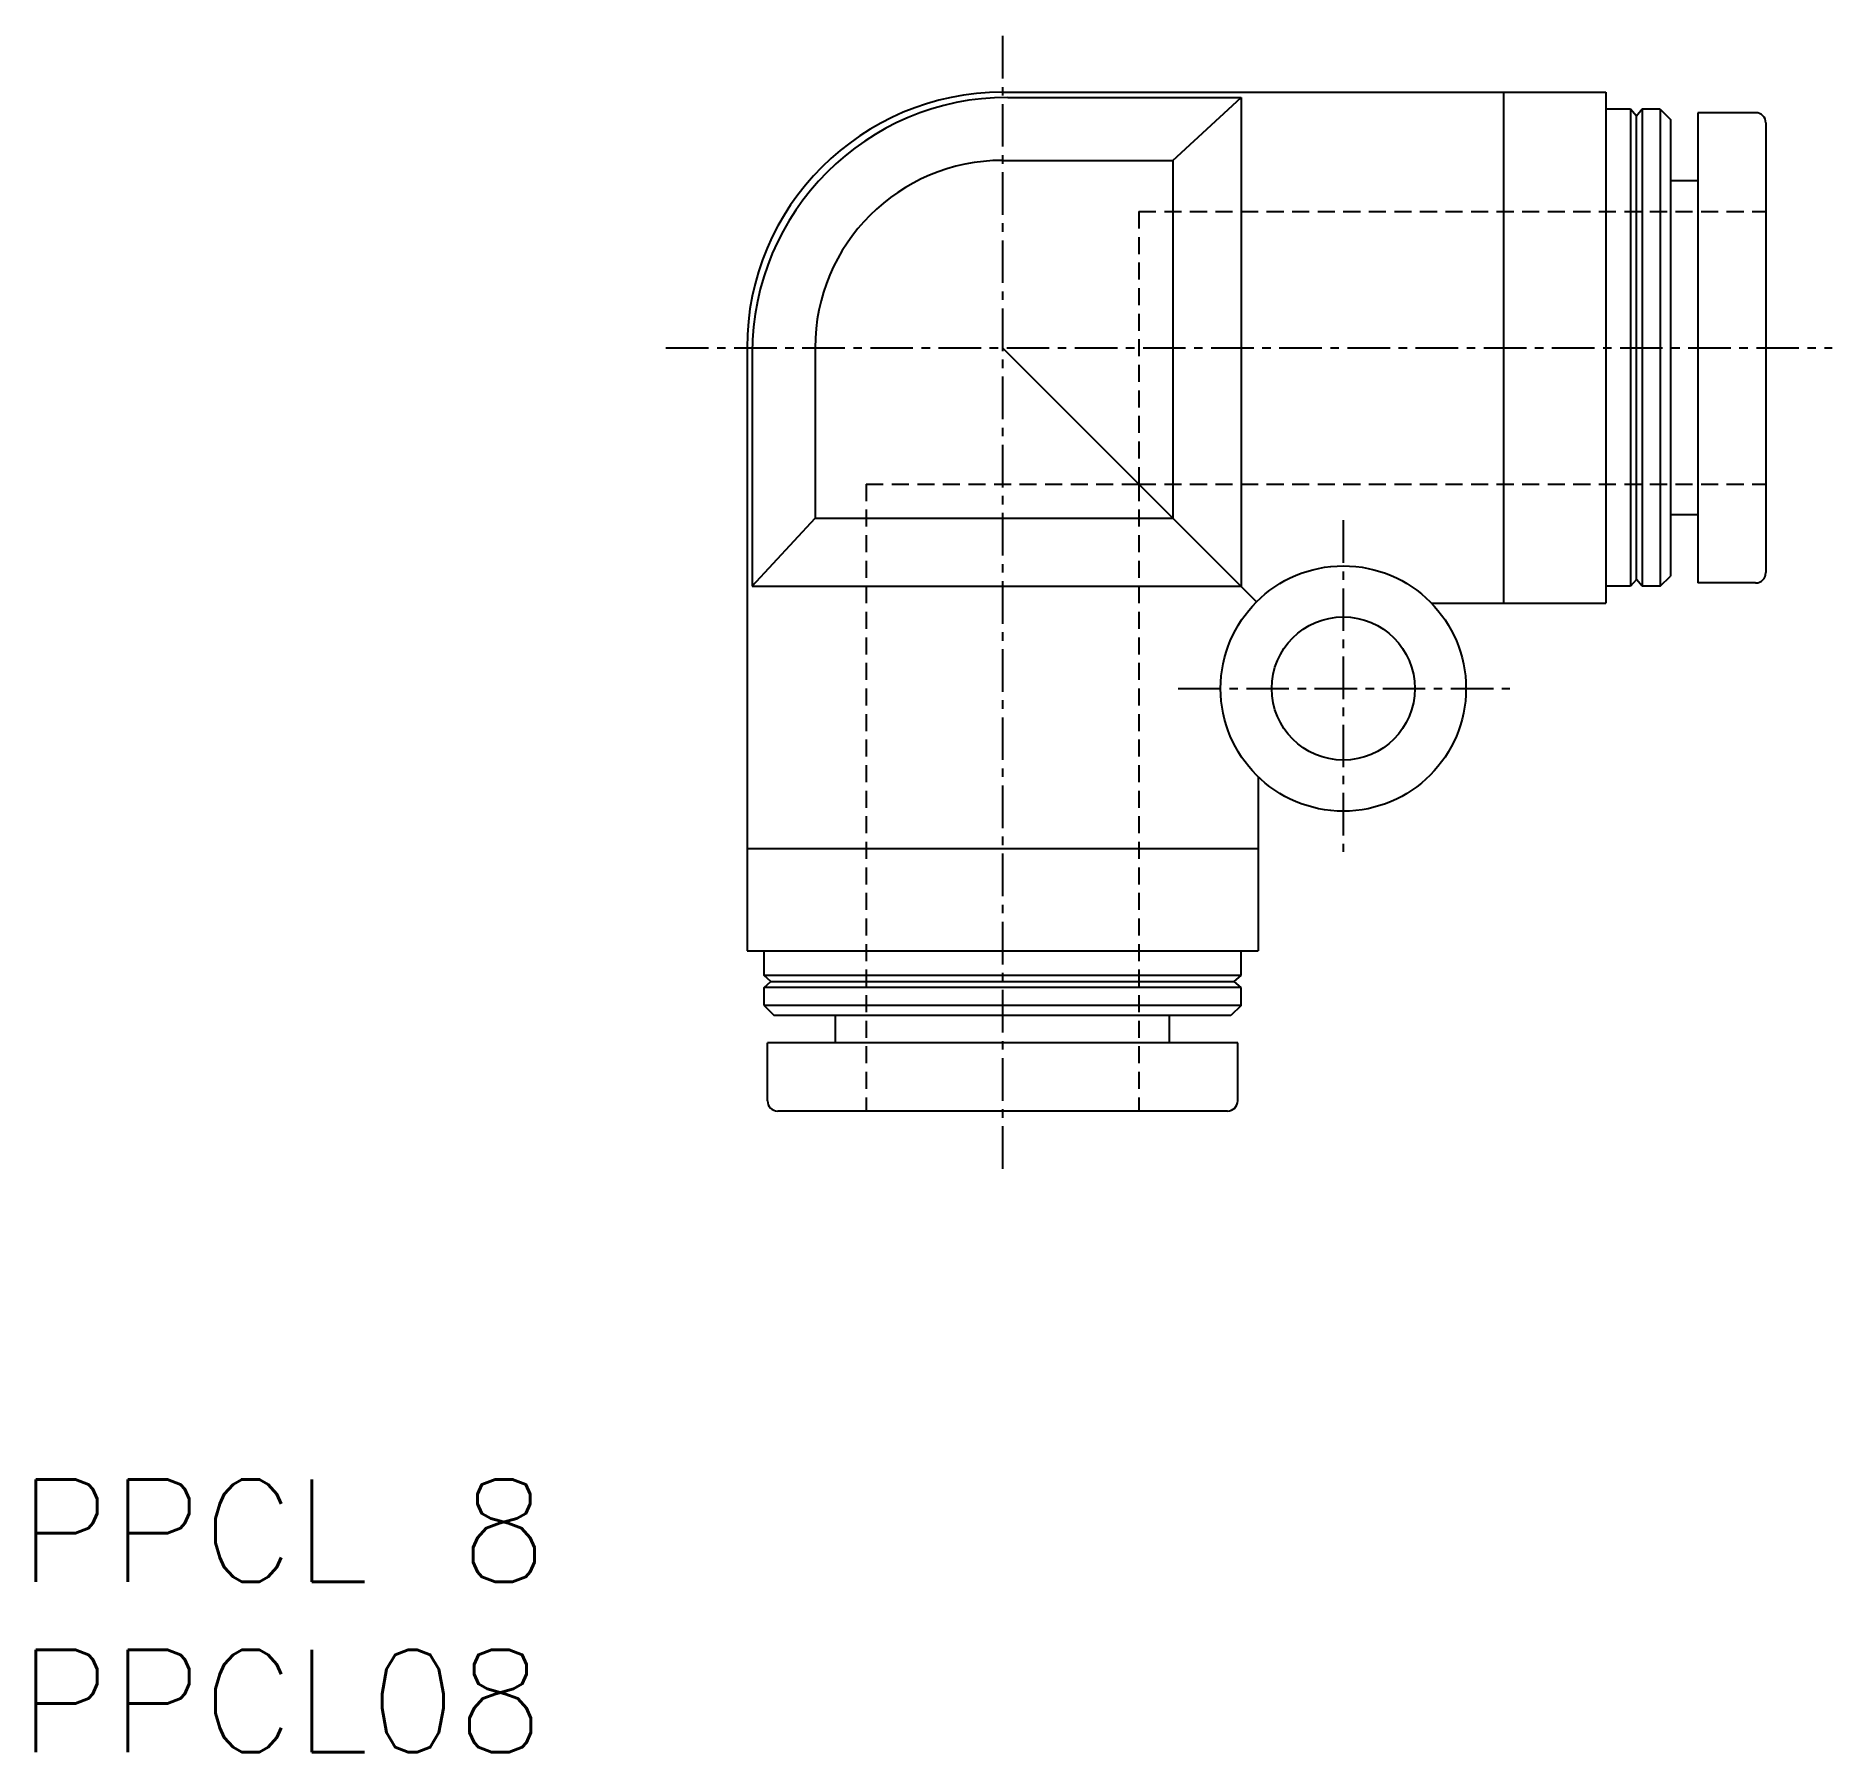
# Model space of a CAD drawing. Extents: x 0.5 to 53.2, y 0 to 50.4.
import ezdxf

# ---------------------------------------------------------------- set-up
doc = ezdxf.new("R2010")
doc.units = 0
doc.linetypes.add('CENTER', pattern=[2, 1.25, -0.25, 0.25, -0.25])
doc.linetypes.add('DASHED', pattern=[0.75, 0.5, -0.25])
doc.layers.get('0').update_dxf_attribs({"linetype": 'CONTINUOUS'})
doc.layers.add('CENTER', color=1, linetype='CENTER')
doc.styles.get("Standard").update_dxf_attribs({"font": 'txt.shx'})

# ---------------------------------------------------------------- blocks, each defined once
blk = doc.blocks.new('*U7')
at = {"color": 7, "linetype": 'CONTINUOUS'}
blk.add_text('PPCL08', height=3, dxfattribs=at).set_placement((0, 0))
blk = doc.blocks.new('*U8')
at = {"color": 7, "linetype": 'CONTINUOUS'}
blk.add_text('PPCL 8', height=3, dxfattribs=at).set_placement((0, 5))

msp = doc.modelspace()

# ---------------------------------------------------------------- linework, layer by layer
at = {"color": 7, "linetype": 'CONTINUOUS'}
for p, q in [((28.883, 48.715), (46.583, 48.715)), ((29.035, 48.564), (35.883, 48.564)), ((33.883, 46.715), (35.883, 48.564)), ((35.883, 48.564), (35.883, 34.215)), ((43.583, 48.715), (43.583, 33.715)), ((46.583, 48.715), (46.583, 33.715)), ((47.308, 48.215), (46.583, 48.215)), ((47.483, 48.015), (47.308, 48.215)), ((47.308, 48.215), (47.308, 34.215)), ((47.658, 48.215), (47.483, 48.015)), ((47.483, 34.415), (47.483, 48.015)), ((47.658, 48.215), (47.658, 34.215)), ((48.183, 48.215), (47.658, 48.215)), ((48.183, 48.215), (48.183, 34.215)), ((48.183, 48.215), (48.483, 47.915)), ((50.983, 48.115), (49.283, 48.115)), ((49.283, 48.115), (49.283, 34.315)), ((48.483, 47.915), (48.483, 34.515)), ((51.283, 47.815), (51.283, 34.615)), ((28.883, 46.715), (33.883, 46.715)), ((33.883, 46.715), (33.883, 36.215)), ((49.283, 46.115), (48.483, 46.115)), ((21.383, 41.215), (21.383, 23.515)), ((23.383, 41.215), (23.383, 36.215)), ((28.883, 41.215), (36.338, 33.761)), ((21.535, 41.064), (21.535, 34.215)), ((21.535, 34.215), (23.383, 36.215)), ((23.383, 36.215), (33.883, 36.215)), ((49.283, 36.315), (48.483, 36.315)), ((47.483, 34.415), (47.308, 34.215)), ((47.658, 34.215), (47.483, 34.415)), ((48.183, 34.215), (48.483, 34.515)), ((50.983, 34.315), (49.283, 34.315)), ((21.535, 34.215), (35.883, 34.215)), ((47.308, 34.215), (46.583, 34.215)), ((48.183, 34.215), (47.658, 34.215)), ((41.474, 33.715), (46.583, 33.715)), ((36.383, 28.625), (36.383, 23.515)), ((21.383, 26.515), (36.383, 26.515)), ((21.383, 23.515), (36.383, 23.515)), ((21.883, 22.79), (21.883, 23.515)), ((35.883, 22.79), (35.883, 23.515)), ((35.883, 22.79), (21.883, 22.79)), ((22.083, 22.615), (21.883, 22.79)), ((35.683, 22.615), (35.883, 22.79)), ((21.883, 22.44), (22.083, 22.615)), ((21.883, 21.915), (21.883, 22.44)), ((35.883, 22.44), (21.883, 22.44)), ((22.083, 22.615), (35.683, 22.615)), ((35.883, 22.44), (35.683, 22.615)), ((35.883, 21.915), (35.883, 22.44)), ((21.883, 21.915), (22.183, 21.615)), ((35.883, 21.915), (21.883, 21.915)), ((35.583, 21.615), (22.183, 21.615)), ((23.983, 20.815), (23.983, 21.615)), ((33.783, 20.815), (33.783, 21.615)), ((35.883, 21.915), (35.583, 21.615)), ((35.783, 20.815), (21.983, 20.815)), ((21.983, 19.115), (21.983, 20.815)), ((35.783, 19.115), (35.783, 20.815)), ((35.483, 18.815), (22.283, 18.815))]:
    msp.add_line(p, q, dxfattribs=at)
at = {"color": 3, "linetype": 'DASHED'}
for p, q in [((32.883, 45.215), (51.283, 45.215)), ((32.883, 45.215), (32.883, 37.215)), ((24.883, 37.215), (32.883, 37.215)), ((24.883, 37.215), (24.883, 18.815)), ((32.883, 37.215), (51.283, 37.215)), ((32.883, 37.215), (32.883, 18.815))]:
    msp.add_line(p, q, dxfattribs=at)
at = {"color": 7, "linetype": 'CONTINUOUS'}
for radius in [3.6, 2.1]:
    msp.add_circle((38.883, 31.215), radius, dxfattribs=at)
for centre, radius, start, end in [((28.883, 41.215), 7.5, 90, 180), ((29.035, 41.064), 7.5, 90, 180), ((50.983, 47.815), 0.3, 0, 90), ((28.883, 41.215), 5.5, 90, 180), ((50.983, 34.615), 0.3, 270, 0), ((22.283, 19.115), 0.3, 180, 270), ((35.483, 19.115), 0.3, 270, 0)]:
    msp.add_arc(centre, radius, start, end, dxfattribs=at)
at = {"layer": 'CENTER', "color": 1, "linetype": 'CENTER'}
for p, q in [((28.883, 50.368), (28.883, 16.871)), ((19.004, 41.215), (53.227, 41.215)), ((38.883, 36.153), (38.883, 26.42)), ((34.038, 31.215), (43.771, 31.215))]:
    msp.add_line(p, q, dxfattribs=at)

# ---------------------------------------------------------------- block references
at = {"color": 7, "linetype": 'CONTINUOUS'}
for name in ['*U8', '*U7']:
    msp.add_blockref(name, (0, 0), dxfattribs=at)

doc.saveas('drawing.dxf')
